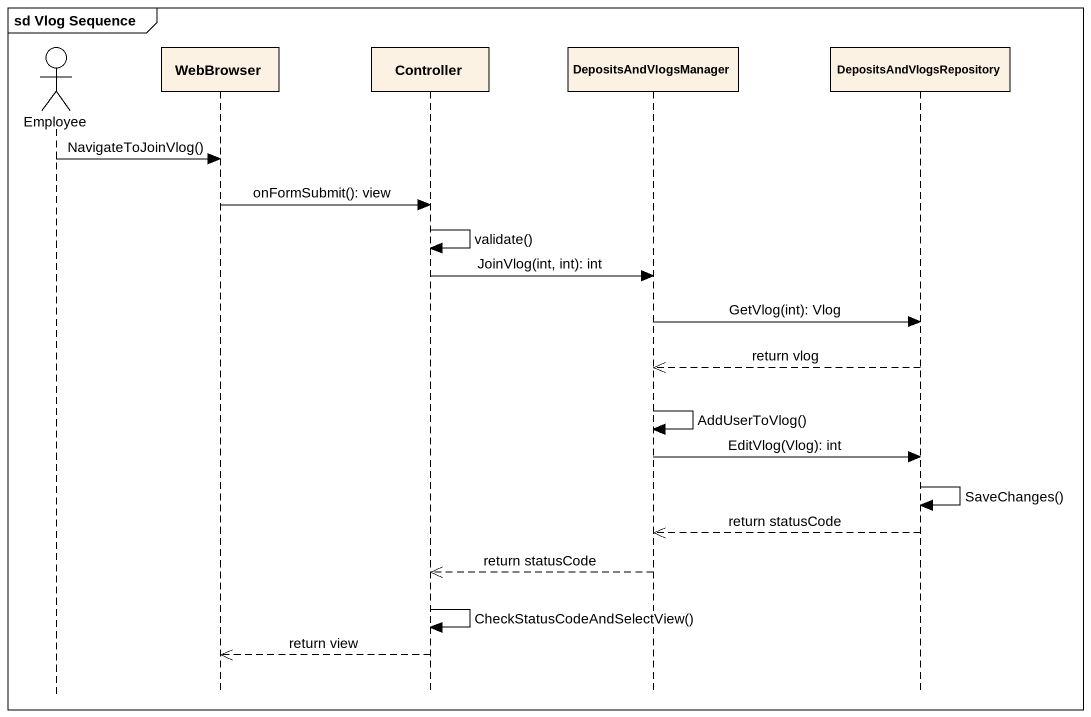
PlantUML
@startuml
mainframe sd Vlog Sequence
hide footbox
actor Employee
participant WebBrowser
participant Controller
participant DepositsAndVlogsManager
participant DepositsAndVlogsRepository

Employee -> WebBrowser : NavigateToJoinVlog()
WebBrowser -> Controller : onFormSubmit(): view
Controller -> Controller : validate()
Controller -> DepositsAndVlogsManager : JoinVlog(int, int): int
DepositsAndVlogsManager -> DepositsAndVlogsRepository : GetVlog(int): Vlog
DepositsAndVlogsRepository -->> DepositsAndVlogsManager : return vlog
DepositsAndVlogsManager -> DepositsAndVlogsManager : AddUserToVlog()
DepositsAndVlogsManager -> DepositsAndVlogsRepository : EditVlog(Vlog): int
DepositsAndVlogsRepository -> DepositsAndVlogsRepository : SaveChanges()
DepositsAndVlogsRepository -->> DepositsAndVlogsManager : return statusCode
DepositsAndVlogsManager -->> Controller : return statusCode
Controller -> Controller : CheckStatusCodeAndSelectView()
Controller -->> WebBrowser : return view
@enduml
